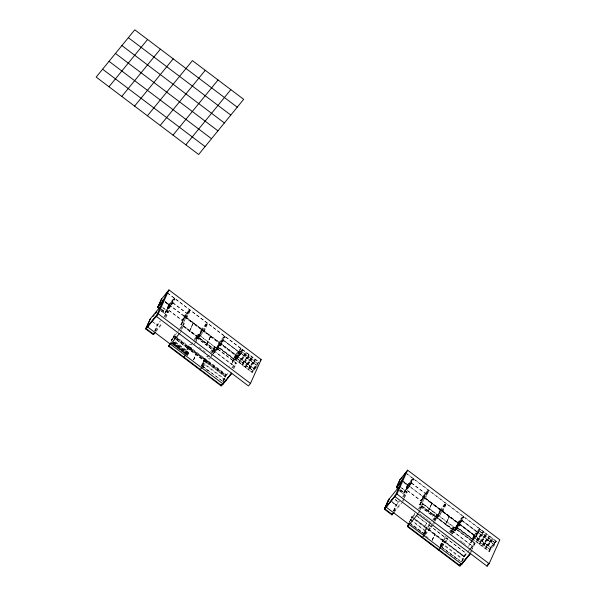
<?xml version="1.0" encoding="UTF-8"?>
<svg xmlns="http://www.w3.org/2000/svg" width="596" height="596" viewBox="0 0 596 596"><rect width="100%" height="100%" fill="white"/><g stroke="black" fill="none" stroke-linecap="round" stroke-linejoin="round"><path stroke-width="0.45" stroke-dasharray="2.98 2.23" d="M154.431 331.197L157.463 324.418L160.406 320.812M155.139 330.489L157.709 325.088L153.574 321.967M155.109 330.907L157.925 324.768L160.279 321.885M161.784 310.643L165.226 313.25L168.854 305.152L174.591 298.209L171.045 306.128L165.055 301.606M165.226 313.25L169.189 304.735L165.71 312.669L161.523 309.503M165.405 317.37L168.057 311.44L163.937 316.483M165.859 317.713L168.519 311.782L161.292 306.329M171.112 341.068L173.183 336.777L174.658 337.887M171.022 341.456L173.294 336.375L176.237 332.769M172.237 340.115L173.756 336.725L179.642 329.514M186.414 317.735L189.96 309.823L184.626 316.357L181.08 324.276L189.751 330.795L189.409 331.212L180.804 324.708L184.328 316.834L189.871 310.024M184.991 316.908L181.638 324.418L186.965 317.884L190.325 310.374L182.227 320.328L184.075 316.215L189.409 309.674L187.561 313.794M180.856 330.169L183.888 323.397L184.35 323.74L181.698 329.67M180.178 333.06L181.318 330.519M189.409 331.212L193.275 322.92L189.513 331.287L198.118 337.79L198.461 337.373L189.856 330.869L193.372 322.995L193.037 323.412L201.642 329.916L198.118 337.79M184.663 354.024L187.695 347.252L190.049 344.361M175.395 338.446L187.941 347.922L185.274 353.54L171.253 342.953M187.286 348.153L188.597 346.134L178.331 338.379M185.103 354.233L187.941 347.922M185.438 353.815L188.15 347.595L191.093 343.989M185.959 353.875L188.612 347.945L193.32 342.178M189.118 347.736L189.521 346.835L204.994 358.516L204.592 359.425L189.118 347.736L188.209 348.854M173.086 343.482L187.874 354.65L173.175 343.274M174.084 342.164L188.872 353.339L188.381 354.441L172.847 342.715M195.63 340.197L198.282 334.267L236.403 363.061L233.371 369.833M194.482 344.138L195.712 341.396M196.091 340.547L198.744 334.617L194.624 339.668M195.793 342.588L199.206 334.967L193.909 341.456M206.834 344.369L210.693 336.077L206.834 344.369L198.222 337.865L202.044 329.514M198.222 337.865L202.089 329.573M203.839 330.899L207.378 322.98L201.746 329.99L210.351 336.494M193.566 359.515L196.136 354.113L188.045 347.997L187.703 348.414L203.996 360.722L201.768 365.706M193.536 359.924L196.136 354.113M193.64 360.006L196.24 354.188L204.339 360.304L201.731 366.123M206.931 344.443L210.798 336.151L206.931 344.443L215.543 350.947L219.403 342.655L215.879 350.53L207.274 344.026M201.433 365.564L204.085 359.634L207.028 356.028M201.895 365.914L204.547 359.977L208.079 355.656M202.357 366.257L205.009 360.327L215.603 347.349L212.951 353.279M212.027 352.579L214.679 346.649L210.559 351.7M213.241 350.336L233.58 365.698L213.241 350.336L215.514 347.55L235.852 362.912L233.58 365.698M210.969 356.319L212.109 353.778M212.489 352.929L215.141 346.999L211.61 351.327M211.431 356.669L212.571 354.128M219.462 342.67L215.923 350.59L181.08 324.276L184.663 316.416L237.655 356.438L239.443 352.43L234.019 359.172L217.622 346.79M216.475 350.731L218.084 347.14L223.418 340.599L221.809 344.197L216.475 350.731L181.177 324.075M218.263 346.73L219.835 343.221L225.169 336.688L223.597 340.197L215.551 350.038L218.911 342.529L224.245 335.988L220.885 343.497M222.695 381.619L225.348 375.689L227.702 372.805M223.142 381.425L225.571 376.344L204.435 360.379L204.1 360.796L225.236 376.761M223.172 381.716L225.571 376.344M223.917 380.278L225.81 376.039L228.752 372.433M234.109 358.971L232.41 362.77L231.948 362.42L233.558 358.822L238.892 352.288L237.282 355.887M235.226 359.537L217.808 346.38L223.142 339.847L240.56 353.003L223.046 340.048L217.436 347.021L234.75 360.096L236.485 356.229L242.222 349.293L236.791 356.035L165.673 302.314M257.465 365.773L252.13 372.306L235.48 359.731L237.141 356.021L253.792 368.596L252.041 372.515L235.74 359.924M237.513 356.572L235.941 360.081L241.276 353.547L242.848 350.038L229.572 366.249M233.289 368.641L235.941 362.711L231.822 367.762M235.48 359.731L240.814 353.197L242.475 349.487L231.948 362.42M239.95 360.625L240.687 358.971L246.021 352.437L239.123 362.48L245.746 354.434L246.483 352.787L241.149 359.321L240.411 360.975M244.449 355.946L245.194 354.292M243.339 363.463L242.602 365.11L247.936 358.576L248.674 356.922M243.436 363.255L244.174 361.608M247.474 358.226L248.212 356.572M245.992 365.192L246.737 363.538L252.071 357.004L245.165 367.047L251.788 359.001L252.525 357.354L247.191 363.888L246.453 365.542M250.499 360.505L251.236 358.859M249.478 367.821L250.216 366.168M254.261 361.139L253.524 362.793L248.189 369.326L248.927 367.68L255.55 359.634L248.651 369.676L253.985 363.143L254.723 361.489M393.464 510.601L396.117 504.67M393.703 510.943L396.176 505.415L399.521 501.407M393.695 511.316L396.519 504.998M393.926 510.943L396.578 505.013L391.691 501.355M399.849 490.15L403.984 493.272L407.508 485.397L413.244 478.461L409.705 486.381L403.715 481.859L490.91 547.687L489.16 551.598L456.372 526.834M407.91 484.995L404.371 492.914L400.177 489.748L404.326 492.855M402.538 501.005L403.678 498.465M404.058 497.615L406.71 491.685L402.591 496.736M403 501.355L404.14 498.815M404.52 497.965L407.172 492.035L399.946 486.582M411.538 517.134L464.053 556.798L411.538 517.134L414.89 513.022M409.415 522.111L411.985 516.695L413.46 517.812M409.296 522.558L411.948 516.628M410.897 520.36L412.41 516.97L414.764 514.087M416.425 515.51L426.825 523.362L424.464 526.35L412.67 517.164M474.423 535.506L479.847 528.771L476.308 536.683L423.324 496.669L419.8 504.544L428.405 511.04L428.07 511.457L419.457 504.961L423.279 496.61L428.613 490.068L425.075 497.988M423.652 497.161L420.292 504.67L425.626 498.137L428.986 490.62L420.888 500.58L422.728 496.461L428.062 489.927L426.222 494.047M418.377 512.962L419.51 510.422M419.889 509.573L422.653 503.397L475.168 543.06L472.405 549.236M418.832 513.312L419.971 510.772M420.351 509.923L423.004 503.993L418.884 509.044M428.07 511.457L431.929 503.173L428.166 511.539L436.779 518.036L437.121 517.619L428.509 511.122L432.033 503.248L431.69 503.665L440.295 510.169L436.779 518.036M424.464 526.35L426.825 523.362M423.316 534.277L426.349 527.497L432.234 520.286M409.832 523.37L423.853 533.956L426.401 528.257L429.753 524.242M424.032 533.86L426.743 527.84M424.024 534.232L426.81 527.847M424.62 534.128L427.272 528.198M432.785 516.151L435.147 513.163L432.785 516.151L420.903 507.174L423.257 504.186L435.058 513.365M432.77 523.839L433.91 521.299M434.29 520.45L436.942 514.519L432.823 519.563M434.745 520.8L437.404 514.87L433.285 519.913M433.694 524.532L434.827 521.992M435.207 521.142L437.859 515.212L433.746 520.263M437.218 517.701L445.83 524.197L445.488 524.614L436.883 518.118L440.638 509.751L440.295 510.169M437.159 517.686L440.697 509.766M442.493 511.144L446.032 503.225L440.399 510.243L449.012 516.747L445.488 524.614M432.13 539.976L434.938 534.031L432.115 540.348M432.219 540.423L435.043 534.113L434.7 534.53M451.738 534.314L459.911 524.301L463.457 516.382L457.721 523.325L454.197 531.192L445.592 524.696L449.347 516.33L449.012 516.747M445.592 524.696L449.451 516.404L449.108 516.821L457.721 523.325M440.094 545.809L442.746 539.879M440.325 546.167L443.141 540.222L440.176 547.009M440.347 546.42L443.238 540.304M441.01 546.51L443.662 540.579L446.605 536.974M445.845 538.002L466.184 553.364L463.912 556.143L443.573 540.781L445.845 538.002L466.184 553.364M450.68 532.831L453.332 526.901L449.213 531.952M451.895 530.582L472.241 545.943L451.895 530.582L454.167 527.803L474.505 543.165L472.241 545.943M451.142 533.182L453.794 527.251L450.263 531.572M451.604 533.532L454.256 527.594L450.136 532.645M455.128 530.984L456.737 527.385L462.071 520.852L460.462 524.45L455.128 530.984L419.83 504.32M456.923 526.983L458.488 523.474L463.822 516.933L462.258 520.442L454.212 530.284L457.572 522.774L462.906 516.24L459.546 523.75M461.356 561.872L464.008 555.941L466.363 553.058M462.116 560.97L464.038 556.679L467.063 552.999M462.191 561.372L464.47 556.292L414.153 518.289M470.602 542.673L472.211 539.075L480.22 529.322L478.655 532.824L470.602 542.673L471.063 543.016L474.513 535.305L472.382 539.574L456.089 527.266L461.706 520.301L494.494 545.064L496.245 541.153L489.532 549.4L474.058 537.711M473.321 539.365L474.885 535.856M475.936 536.132L477.545 532.533M470.43 552.283L471.563 549.736M471.943 548.894L474.595 542.963L471.071 547.284M470.803 552.835L472.025 550.086M477.53 540.065L478.268 538.412M482.313 533.383L481.575 535.029L476.241 541.57L476.979 539.916L483.602 531.87L476.696 541.913L482.03 535.379L482.775 533.725M480.093 541.995L480.83 540.348L486.165 533.807L479.258 543.85L485.889 535.811L486.627 534.158L481.292 540.691L480.555 542.345M484.593 537.316L485.33 535.662M483.572 544.625L484.317 542.978M488.355 537.95L487.617 539.596L482.283 546.137L483.021 544.483L489.644 536.437L482.745 546.48L488.079 539.946L488.817 538.292M486.135 546.562L486.872 544.908L492.207 538.374L485.308 548.417L491.931 540.371L492.668 538.724L487.334 545.258L486.597 546.912M490.642 541.883L491.38 540.229M169.16 304.951L174.494 298.417M165.71 312.669L171.134 305.927L165.546 301.703M164.399 316.834L168.519 311.782M155.645 330.855L162.119 322.92M156.018 331.406L162.581 323.27M180.804 324.708L186.511 317.534L237.744 356.229M179.769 328.441L183.888 323.397M180.23 328.791L184.35 323.74M173.354 337.627L174.352 336.315L176.55 337.977M172.043 339.318L171.708 339.735L172.065 339.273L186.801 350.463L186.459 350.88L173.198 340.808M170.352 342.76L170.694 342.342M189.513 331.287L189.856 330.869M201.642 329.916L201.984 329.499M194.162 339.318L198.282 334.267M185.11 353.905L185.609 353.123L171.596 342.536M198.505 337.433L203.929 330.691M185.877 353.681L192.352 345.755M186.25 354.233L192.813 346.097M186.801 354.382L193.275 346.447M187.874 354.65L188.872 353.339M195.898 354.605L196.24 354.188M203.683 360.535L204.681 359.224L189.208 347.535L188.299 348.645L203.772 360.334M203.996 360.722L204.339 360.304M204.607 361.236L205.605 359.917L225.944 375.279L224.945 376.598M202.96 363.344L203.318 362.882L224.431 378.885M201.686 366.786L208.742 358.136M202.64 366.622L209.203 358.479M213.174 353.86L221.347 343.847M213.085 354.069L221.258 344.056L224.796 336.137L219.164 343.147L236.485 356.229M202.603 367.486L210.254 358.107M234.75 360.096L240.56 353.003M235.644 360.126L241.075 353.391L257.375 365.974L252.041 372.515M232.284 368.105L236.403 363.061M224.454 378.84L224.096 379.302L202.983 363.299M258.575 361.914L253.24 368.455L251.668 371.964L257.003 365.423M407.82 485.204L413.155 478.663M403.984 493.272L409.795 486.172L402.106 480.369M399.059 501.065L396.027 504.872L391.967 501.81M403.052 497.086L407.172 492.035M394.306 511.1L400.773 503.173M394.18 512.173L402.911 501.556M428.524 490.277L422.981 497.086L431.586 503.59M419.457 504.961L419.8 504.544M418.422 508.693L422.653 503.397M410.383 519.943L410.718 519.526L425.455 530.716M410.361 519.988L410.704 519.57M412.574 517.373L414.935 514.385L417.073 516.27M428.166 511.539L428.509 511.122M426.505 528.339L426.848 527.922M429.627 525.307L427.176 528.399L442.649 540.088L445.689 536.273M425.477 530.671L425.119 531.133L411.121 520.502M423.853 533.956L424.196 533.539L409.437 522.401M436.883 518.118L442.582 510.943M423.667 534.366L424.009 533.949L409.996 523.362M424.531 533.934L431.593 525.277M424.903 534.485L432.055 525.627M425.455 534.627L433.106 525.255M442.902 540.721L445.555 537.346M463.36 516.59L457.825 523.4L474.111 535.707M440.168 546.83L440.511 546.413M440.34 547.039L447.991 537.667M441.301 546.867L447.864 538.732M451.835 534.113L460 524.1M441.852 547.016L448.326 539.082M472.382 539.574L472.725 539.157M472.859 539.015L478.193 532.481M468.225 546.495L476.398 536.482L425.164 497.787L419.74 504.529L454.577 530.842L458.123 522.923L454.539 530.775L445.927 524.279M468.717 550.175L470.482 548.007M467.637 552.291L469.38 550.16M469.953 549.452L475.168 543.06M464.053 556.798L466.951 553.252M470.937 548.357L475.057 543.306L422.542 503.642M489.16 551.598L494.583 544.863L461.796 520.092L456.462 526.633L489.249 551.397M167.603 292.934L258.403 361.519M406.956 473.716L497.779 542.308M167.513 293.135L242.125 349.494M242.386 349.688L259.036 362.264L252.413 370.31L236.679 358.427L242.103 351.692L257.837 363.567L252.503 370.109L236.776 358.226M405.466 472.859L496.155 541.354L490.821 547.888L403.626 482.037M494.956 542.658L479.482 530.969L472.673 539.425L456.275 527.035M242.013 351.893L257.748 363.769M479.393 531.178L494.866 542.859M240.814 353.197L256.757 365.236M222.956 340.249L239.354 352.638M461.609 520.502L478.007 532.884M165.062 301.583L236.888 355.827L235.137 359.746L217.711 346.589M237.052 356.229L253.702 368.805M165.405 302.545L168.854 305.152M184.328 316.834L192.933 323.337M210.455 336.569L219.06 343.072M404.058 482.797L407.508 485.397M474.148 537.51L489.621 549.192M162.552 307.551L167.96 311.641M199.116 335.168L214.59 346.857M400.534 487.29L406.621 491.894M161.613 309.294L165.8 312.46M400.266 489.547L404.46 492.713M198.565 337.448L207.17 343.952M161.434 309.704L165.569 312.833M159.698 309.622L165.695 314.42L160.957 310.844M398.352 489.867L404.349 494.673L399.618 491.097M420.992 506.965L432.875 515.942M460.388 540.572L462.526 542.189M463.241 542.725L465.379 544.342M194.579 343.937L195.034 344.287M198.855 347.17L205.985 352.549M419.86 514.087L422.087 515.771M422.832 516.33L425.06 518.013M425.805 518.572L428.032 520.256M428.777 520.822L431.005 522.506M395.006 499.329L398.299 502.093L394.239 499.023M417.818 516.836L426.736 523.564M177.601 337.828L174.665 335.608L174.256 336.517L176.461 338.178M176.52 337.686L174.323 336.025L174.01 336.733L176.207 338.394M177.258 338.245L188.261 346.552L187.949 347.252L176.945 338.945M177.288 338.528L188.284 346.835L187.375 347.952L176.379 339.638M177.191 338.729L188.194 347.043M157.463 324.418L157.925 324.768M173.294 336.375L173.756 336.725M187.695 347.252L188.612 347.945M204.085 359.634L205.009 360.327M225.348 375.689L225.81 376.039M392.041 502.294L396.176 505.415M173.443 337.425L175.641 339.087M204.696 361.027L225.035 376.389M152.546 321.862L157.374 325.505M172.847 337.194L187.598 348.34M173.25 341.806L188.783 353.54M173.652 342.782L188.44 353.957L188.127 354.657L172.602 342.931M172.937 342.514L188.47 354.24L187.472 355.559L172.564 344.428M222.442 381.164L202.037 365.75L222.42 381.209M440.69 546.003L461.825 561.968M171.432 342.901L185.453 353.488M172.773 344.183L187.561 355.35M441.964 547.508L460.917 561.819M201.694 366.168L208.98 371.673M441.807 547.523L458.57 560.18M411.098 524.905L425.149 535.513M425.894 536.072L428.114 537.748M168.705 304.601L165.345 312.118L170.679 305.577L174.032 298.067L168.705 304.601M169.622 305.301L167.781 309.421L173.116 302.88L174.956 298.767L169.622 305.301M189.185 347.252L188.865 347.952L204.339 359.641L204.651 358.934L189.185 347.252M196.933 337.746L212.318 349.636L196.933 337.746M201.493 329.372L198.133 336.882L203.467 330.34L206.827 322.831L201.493 329.372M202.416 330.065L199.057 337.574L204.391 331.041L207.751 323.531L202.416 330.065M205.575 359.634L205.262 360.334L225.601 375.696L225.921 374.996L205.575 359.634M205.918 359.217L205.516 360.118L225.854 375.48L226.256 374.579L205.918 359.217M235.308 354.911L233.736 358.42L239.07 351.878L240.642 348.377L235.308 354.911M235.77 355.261L234.198 358.762L239.532 352.229L241.104 348.72L235.77 355.261M240.322 361.176L239.577 362.83L244.911 356.289L245.656 354.642L240.322 361.176M242.877 363.113L242.14 364.759L248.77 356.721L249.508 355.067L242.877 363.113M243.712 361.258L242.974 362.904L248.309 356.371L249.046 354.717L243.712 361.258M246.364 365.743L245.626 367.397L250.961 360.856L251.698 359.209L246.364 365.743M249.754 365.825L249.016 367.471L254.35 360.938L255.088 359.284L249.754 365.825M407.359 484.853L403.999 492.363L409.333 485.829L412.693 478.32L407.359 484.853M408.282 485.554L406.435 489.666L411.769 483.132L413.617 479.013L408.282 485.554M429.537 525.411L444.921 537.301L429.537 525.411M440.146 509.617L436.786 517.127L442.12 510.593L445.48 503.084L440.146 509.617M441.07 510.318L437.71 517.827L443.044 511.293L446.404 503.776L441.07 510.318M473.962 535.163L472.397 538.665L477.731 532.131L479.296 528.622L473.962 535.163M477.806 538.061L477.068 539.715L482.402 533.174L483.14 531.528L477.806 538.061M480.458 542.546L479.72 544.2L485.055 537.667L485.792 536.013L480.458 542.546M483.855 542.628L483.11 544.282L488.444 537.741L489.189 536.095L483.855 542.628M486.507 547.113L485.77 548.767L491.104 542.226L491.842 540.579L486.507 547.113M490.359 547.545L488.795 551.047L494.121 544.513L495.693 541.004L490.359 547.545M172.654 302.53L167.32 309.071L182.689 320.678L188.023 314.144L172.654 302.53M172.564 302.738L167.23 309.272L182.6 320.879L187.934 314.345L172.564 302.738M411.307 482.782L405.98 489.316L421.35 500.931L426.684 494.389L411.307 482.782M411.218 482.983L405.883 489.525L421.253 501.132L426.587 494.598L411.218 482.983M441.979 543.127L441.614 543.589L462.749 559.555L463.107 559.093L441.979 543.127"/><path stroke-width="0.89" d="M155.519 331.92L153.284 334.647L145.7 328.918L150.125 319.359M161.292 306.329L160.831 305.979L150.237 318.964L145.975 328.485L153.664 334.289L154.364 332.568M231.792 373.372L223.127 383.988L147.555 326.913L147.905 326.124M159.028 308.564L157.649 307.521L161.568 298.946M157.649 307.521L161.613 299.006M166.902 292.405L156.219 316.297L248.443 385.947L250.484 383.444L261.167 359.559L168.944 289.902L161.27 299.423M147.555 326.913L158.26 313.794L168.944 289.902M185.661 354.955L183.508 357.473L168.757 346.336L170.031 343.475M231.568 373.29L221.548 385.56L169.033 345.896L170.262 343.154M200.383 369.304L200.01 369.937L221.146 385.903L221.481 385.485M221.146 385.903L221.809 384.413M221.548 385.56L223.411 383.198M223.127 383.988L223.478 383.198M394.083 512.374L391.937 514.892L384.353 509.17L388.592 499.686L399.484 486.232M389.262 499.761L388.897 499.21L384.636 508.738L392.317 514.542L391.952 513.99M384.696 508.753L388.935 499.269M470.445 553.624L461.781 564.241L386.208 507.159L386.566 506.369M397.785 488.586L396.407 487.543L399.923 479.676L407.604 470.155L499.828 539.805L489.137 563.697L487.096 566.2L394.872 496.543L405.556 472.658M396.742 487.126L398.121 488.169L396.683 487.111L400.221 479.191M386.208 507.159L396.914 494.039L407.604 470.155M391.937 514.892L392.645 513.312M424.315 535.208L422.169 537.726L407.411 526.581L408.916 523.221M469.641 554.25L460.209 565.813L407.694 526.149L408.916 523.4M460.209 565.813L461.267 563.213M461.781 564.241L462.138 563.451M487.096 566.2L488.198 563.727M108.986 86.763L147.57 39.478M121.793 96.433L160.376 49.148M134.599 106.11L173.19 58.825M147.413 115.788L192.426 60.613L243.66 99.316L198.647 154.483L96.172 77.085L134.763 29.8L237.23 107.191M160.22 125.458L205.233 70.291M173.026 135.136L218.047 79.961M185.84 144.806L230.853 89.638M165.673 294.923L166.738 293.612M163.453 300.123L158.119 306.657L158.581 307.007M163.364 300.324L158.029 306.865L159.423 307.916M153.053 316.424L154.23 314.986M155.407 313.541L156.584 312.095M145.7 328.918L156.569 315.507M155.943 317.094L157.12 315.649L156.659 315.299L146.072 328.284L146.534 328.627M169.033 345.896L170.888 343.534M168.757 346.336L169.093 345.918M170.612 344.324L179.269 333.708M192.046 363.255L191.711 363.672L183.613 357.555L183.985 356.915L183.523 356.572M192.15 363.329L191.815 363.746L199.906 369.863L202.051 367.337M224.588 381.753L226.353 379.592M227.53 378.147L228.7 376.702M229.877 375.264L231.643 373.096M260.147 360.811L261.167 359.559M401.13 479.095L402.196 477.783M396.407 487.543L402.017 480.577M400.966 482.678L402.032 481.374M398.724 488.176L399.856 486.783M384.725 508.53L395.319 495.552M384.353 509.17L395.23 495.753M407.694 526.149L409.459 523.988M407.411 526.581L407.753 526.164M409.266 524.577L417.93 513.961M422.609 537.383L422.273 537.801L430.364 543.917L430.707 543.5M430.811 543.582L430.468 543.999L438.559 550.108L440.712 547.59M439.006 549.773L438.663 550.19L459.799 566.148L460.142 565.731M470.304 553.349L460.298 565.611L458.831 564.501M128.326 37.682L230.801 115.073M121.897 45.564L224.372 122.955M115.468 53.446L217.942 130.837M109.038 61.328L211.505 138.719M102.609 69.203L205.076 146.601M166.813 292.614L167.275 292.956M402.568 480.719L402.106 480.369L396.772 486.91L397.234 487.26M161.479 299.147L161.941 299.497M157.985 307.104L159.363 308.147M158.26 313.794L250.484 383.444M396.914 494.039L489.137 563.697M150.237 318.964L150.699 319.307M153.291 333.738L153.753 334.088M169.122 345.695L169.584 346.045M438.574 549.199L439.498 549.899"/></g></svg>
